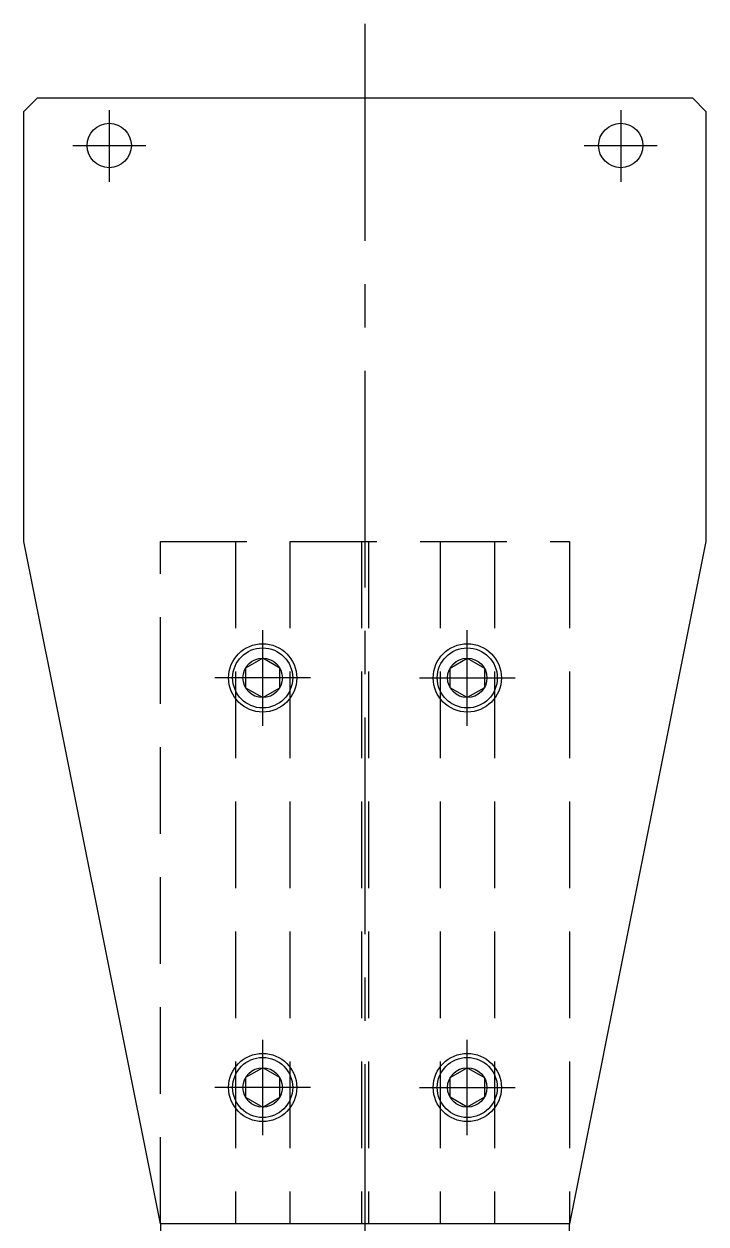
# Model space of a CAD drawing. Extents: x -197 to 907, y -103 to 1134.
# Drawn here: x 807.2 to 907.2, y 669 to 844.8 of the extents above; entities that cross this region are included whole.
import ezdxf

# ---------------------------------------------------------------- set-up
doc = ezdxf.new("R2010")
doc.units = 0
doc.linetypes.add('CENTER', pattern=[50.8, 31.75, -6.35, 6.35, -6.35])
doc.linetypes.add('DASHED', pattern=[19.05, 12.7, -6.35])
doc.layers.get('0').update_dxf_attribs({"linetype": 'CONTINUOUS'})
doc.layers.add('CENTER', color=1, linetype='CENTER')

msp = doc.modelspace()

# ---------------------------------------------------------------- linework, layer by layer
at = {"color": 7, "linetype": 'CONTINUOUS'}
for p, q in [((807.22, 832), (809.22, 834)), ((809.22, 834), (905.22, 834)), ((905.22, 834), (907.22, 832)), ((807.22, 769), (807.22, 832)), ((907.22, 832), (907.22, 769)), ((827.22, 669), (807.22, 769)), ((907.22, 769), (887.22, 669)), ((842.22, 751.89), (839.72, 750.44)), ((844.72, 750.44), (842.22, 751.89)), ((869.72, 750.44), (872.22, 751.89)), ((872.22, 751.89), (874.72, 750.44)), ((839.72, 750.44), (839.72, 747.56)), ((844.72, 747.56), (844.72, 750.44)), ((869.72, 747.56), (869.72, 750.44)), ((874.72, 750.44), (874.72, 747.56)), ((839.72, 747.56), (842.22, 746.11)), ((842.22, 746.11), (844.72, 747.56)), ((872.22, 746.11), (869.72, 747.56)), ((874.72, 747.56), (872.22, 746.11)), ((842.22, 691.89), (839.72, 690.44)), ((844.72, 690.44), (842.22, 691.89)), ((869.72, 690.44), (872.22, 691.89)), ((872.22, 691.89), (874.72, 690.44)), ((839.72, 690.44), (839.72, 687.56)), ((844.72, 687.56), (844.72, 690.44)), ((869.72, 687.56), (869.72, 690.44)), ((874.72, 690.44), (874.72, 687.56)), ((839.72, 687.56), (842.22, 686.11)), ((842.22, 686.11), (844.72, 687.56)), ((872.22, 686.11), (869.72, 687.56)), ((874.72, 687.56), (872.22, 686.11)), ((887.22, 669), (827.22, 669)), ((827.22, 669), (827.22, 69)), ((887.22, 69), (887.22, 669))]:
    msp.add_line(p, q, dxfattribs=at)
at = {"color": 3, "linetype": 'DASHED'}
for p, q in [((827.22, 669), (827.22, 769)), ((827.22, 769), (887.22, 769)), ((838.22, 769), (838.22, 669)), ((846.22, 769), (846.22, 669)), ((856.7, 769), (856.7, 669)), ((857.74, 769), (857.74, 669)), ((868.22, 769), (868.22, 669)), ((876.22, 769), (876.22, 669)), ((887.22, 769), (887.22, 669))]:
    msp.add_line(p, q, dxfattribs=at)
at = {"color": 7, "linetype": 'CONTINUOUS'}
for centre, radius in [((819.72, 827), 3.25), ((894.72, 827), 3.25), ((842.22, 749), 5), ((842.22, 749), 4.4), ((872.22, 749), 5), ((872.22, 749), 4.4), ((842.22, 749), 2.89), ((872.22, 749), 2.89), ((842.22, 689), 5), ((842.22, 689), 4.4), ((872.22, 689), 5), ((872.22, 689), 4.4), ((842.22, 689), 2.89), ((872.22, 689), 2.89)]:
    msp.add_circle(centre, radius, dxfattribs=at)
at = {"layer": 'CENTER', "color": 1, "linetype": 'CENTER'}
for p, q in [((857.22, 844.8), (857.22, 45.99)), ((819.72, 832.16), (819.72, 821.66)), ((894.72, 832.16), (894.72, 821.66)), ((814.38, 827), (825.07, 827)), ((889.38, 827), (900.07, 827)), ((842.22, 742), (842.22, 756)), ((872.22, 742), (872.22, 756)), ((849.22, 749), (835.22, 749)), ((865.22, 749), (879.22, 749)), ((842.22, 682), (842.22, 696)), ((872.22, 682), (872.22, 696)), ((849.22, 689), (835.22, 689)), ((865.22, 689), (879.22, 689))]:
    msp.add_line(p, q, dxfattribs=at)

doc.saveas('drawing.dxf')
